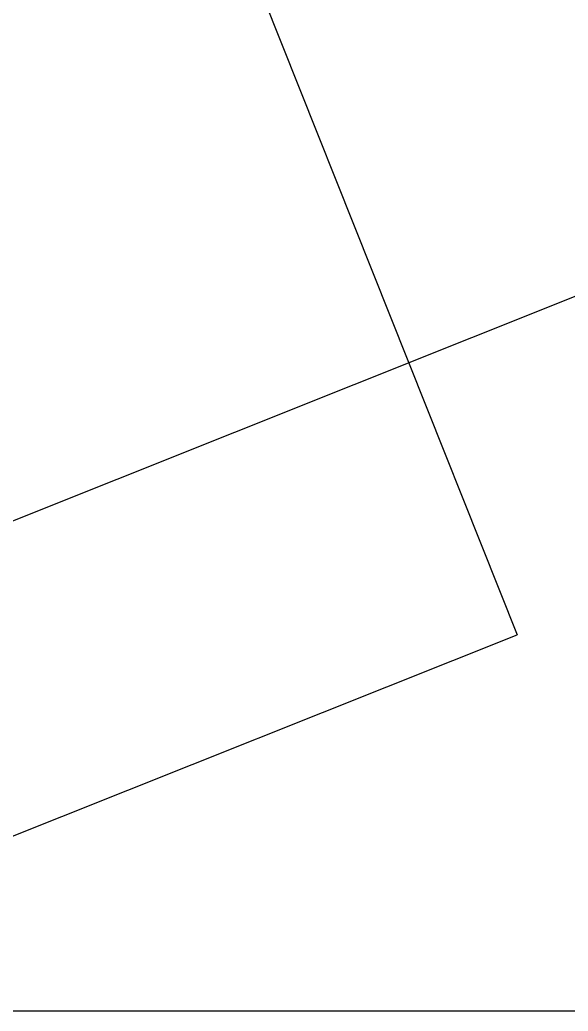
# Model space of a CAD drawing. Header units: inches. Extents: x -902 to 12417, y -2973 to 6117.
# Drawn here: x 9429 to 9973, y -2179 to -1197 of the extents above; entities that cross this region are included whole.
import ezdxf

# ---------------------------------------------------------------- set-up
doc = ezdxf.new("R2010")
doc.units = ezdxf.units.IN
doc.header["$MEASUREMENT"] = 0
doc.layers.add('Layer1', color=1, linetype='Continuous')

msp = doc.modelspace()

# ---------------------------------------------------------------- linework, layer by layer
msp.add_line((10854.84, -2178.61), (8854.84, -2178.61))
at = {"layer": 'Layer1'}
for p, q in [((9495.99, -737.6), (9922.11, -1805.74)), ((10474.11, -1273.3), (9257.37, -1758.71)), ((9364.82, -2028.06), (9922.11, -1805.74)), ((10854.84, -2178.61), (8854.84, -2178.61))]:
    msp.add_line(p, q, dxfattribs=at)

doc.saveas('drawing.dxf')
